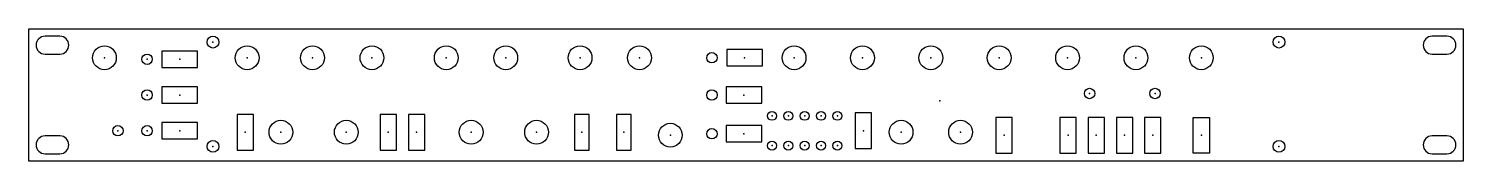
# Model space of a CAD drawing. Header units: millimetres. Extents: x -242 to 241, y -22 to 22.
import ezdxf

# ---------------------------------------------------------------- set-up
doc = ezdxf.new("R2010")
doc.units = ezdxf.units.MM
doc.layers.get('0').update_dxf_attribs({"linetype": 'CONTINUOUS'})

msp = doc.modelspace()

# ---------------------------------------------------------------- linework, layer by layer
for points in [[(-241.54, 22.23), (241.06, 22.23), (241.06, -22.23), (-241.54, -22.23)], [(-196.7, 14.75), (-196.7, 9.25), (-184.7, 9.25), (-184.7, 14.75)], [(5.3, 15.25), (-6.7, 15.25), (-6.7, 9.75), (5.3, 9.75)], [(-196.7, 2.75), (-196.7, -2.75), (-184.7, -2.75), (-184.7, 2.75)], [(-6.95, 2.75), (-6.95, -2.75), (5.05, -2.75), (5.05, 2.75)], [(-196.7, -9.25), (-196.7, -14.75), (-184.7, -14.75), (-184.7, -9.25)], [(-165.94, -6.5), (-171.44, -6.5), (-171.44, -18.5), (-165.94, -18.5)], [(-117.82, -6.5), (-123.32, -6.5), (-123.32, -18.5), (-117.82, -18.5)], [(-108.32, -6.5), (-113.82, -6.5), (-113.82, -18.5), (-108.32, -18.5)], [(-52.97, -6.5), (-57.97, -6.5), (-57.97, -18.5), (-52.97, -18.5)], [(-38.85, -6.5), (-43.85, -6.5), (-43.85, -18.5), (-38.85, -18.5)], [(36.52, -18), (42.02, -18), (42.02, -6), (36.52, -6)], [(89.35, -7.5), (83.85, -7.5), (83.85, -19.5), (89.35, -19.5)], [(110.85, -7.5), (105.35, -7.5), (105.35, -19.5), (110.85, -19.5)], [(120.35, -7.5), (114.85, -7.5), (114.85, -19.5), (120.35, -19.5)], [(129.85, -7.5), (124.35, -7.5), (124.35, -19.5), (129.85, -19.5)], [(133.85, -7.5), (133.85, -19.5), (139.35, -19.5), (139.35, -7.5)], [(155.69, -19.5), (150.19, -19.5), (150.19, -7.5), (155.69, -7.5)], [(5.05, -10.25), (-6.95, -10.25), (-6.95, -15.75), (5.05, -15.75)]]:
    msp.add_lwpolyline(points, close=True)
for points in [[(-236.04, 13.73), (-231.04, 13.73, 1), (-231.04, 19.73), (-236.04, 19.73, 1)], [(235.56, 19.73), (230.56, 19.73, 1), (230.56, 13.73), (235.56, 13.73, 1)], [(-236.04, -19.73), (-231.04, -19.73, 1), (-231.04, -13.73), (-236.04, -13.73, 1)], [(235.56, -13.73), (230.56, -13.73, 1), (230.56, -19.73), (235.56, -19.73, 1)]]:
    msp.add_lwpolyline(points, format="xyb", close=True)
for centre, radius in [((-179.54, 17.77), 2), ((179.06, 17.77), 2), ((-216.06, 12.5), 4), ((-168.06, 12.5), 4), ((-146.06, 12.5), 4), ((-126.06, 12.5), 4), ((-101.06, 12.5), 4), ((-81.06, 12.5), 4), ((-56.06, 12.5), 4), ((-36.06, 12.5), 4), ((15.94, 12.5), 4), ((38.94, 12.5), 4), ((61.94, 12.5), 4), ((84.94, 12.5), 4), ((107.94, 12.5), 4), ((130.94, 12.5), 4), ((152.94, 12.5), 4), ((-201.7, 12), 1.75), ((-11.7, 12.5), 1.75), ((-201.7, 0), 1.75), ((-11.7, 0), 1.75), ((115.35, 0.5), 1.75), ((137.35, 0.5), 1.75), ((-156.69, -12.5), 4), ((-134.69, -12.5), 4), ((-92.69, -12.5), 4), ((-70.69, -12.5), 4), ((-25.69, -13.5), 4), ((8.52, -7), 1.5), ((14.02, -7), 1.5), ((19.52, -7), 1.5), ((25.02, -7), 1.5), ((30.52, -7), 1.5), ((51.94, -12.5), 4), ((71.94, -12.5), 4), ((-211.53, -12), 1.75), ((-201.7, -12), 1.75), ((-11.7, -13), 1.75), ((-179.54, -17.23), 2), ((8.52, -17), 1.5), ((14.02, -17), 1.5), ((19.52, -17), 1.5), ((25.02, -17), 1.5), ((30.52, -17), 1.5), ((179.06, -17.23), 2)]:
    msp.add_circle(centre, radius)
for p in [(-179.54, 17.77), (179.06, 17.77), (-216.06, 12.5), (-201.7, 12), (-190.7, 12), (-168.06, 12.5), (-146.06, 12.5), (-126.06, 12.5), (-101.06, 12.5), (-81.06, 12.5), (-56.06, 12.5), (-36.06, 12.5), (-0.7, 12.5), (15.94, 12.5), (38.94, 12.5), (61.94, 12.5), (84.94, 12.5), (107.94, 12.5), (130.94, 12.5), (152.94, 12.5), (-201.7, 0), (-190.7, 0), (-0.95, 0), (115.35, 0.5), (137.35, 0.5), (65, -2), (8.52, -7), (14.02, -7), (19.52, -7), (25.02, -7), (30.52, -7), (-211.53, -12), (-201.7, -12), (-190.7, -12), (-168.69, -12.5), (-156.69, -12.5), (-134.69, -12.5), (-120.57, -12.5), (-111.07, -12.5), (-92.69, -12.5), (-70.69, -12.5), (-55.47, -12.5), (-41.35, -12.5), (-25.69, -13.5), (-0.95, -13), (39.27, -12), (51.94, -12.5), (71.94, -12.5), (86.6, -13.5), (108.1, -13.5), (117.6, -13.5), (127.1, -13.5), (136.6, -13.5), (152.94, -13.5), (-179.54, -17.23), (8.52, -17), (14.02, -17), (19.52, -17), (25.02, -17), (30.52, -17), (179.06, -17.23)]:
    msp.add_point(p)

doc.saveas('drawing.dxf')
